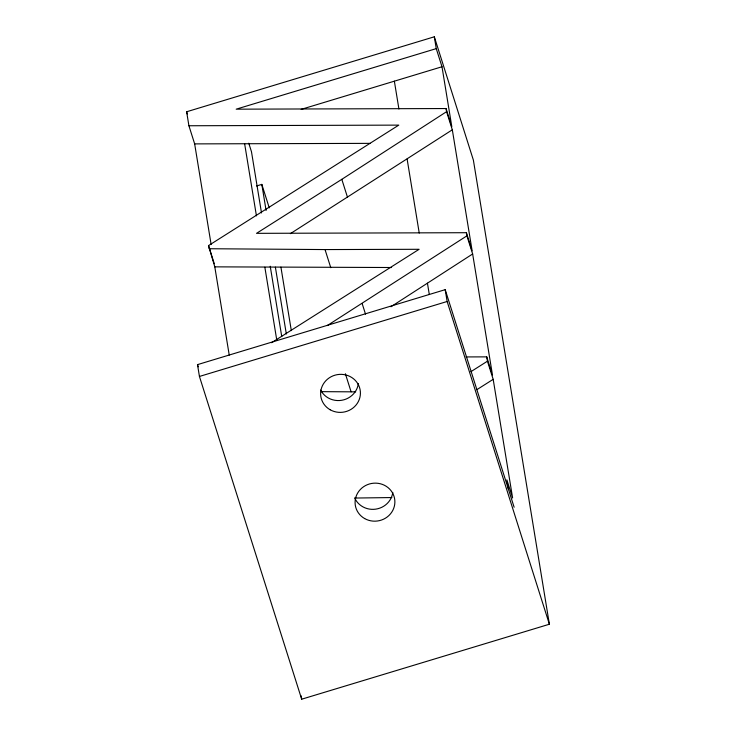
<?xml version="1.0" encoding="UTF-8"?>
<svg xmlns="http://www.w3.org/2000/svg" width="736" height="736" viewBox="0 0 736 736"><rect width="100%" height="100%" fill="white"/><g stroke="black" fill="none" stroke-linecap="round" stroke-linejoin="round"><path stroke-width="1.1" d="M446.577 111.679L452.318 129.812L472.144 250.838L466.394 232.705L256.524 233.34L341.808 179.336L446.577 111.679L446.062 108.542L236.192 109.176L436.255 48.622L434.314 36.8L186.622 111.771L188.913 125.755L194.654 143.888L211.131 244.499M290.37 233.671L452.318 129.812M327.253 325.588L466.909 235.842L466.394 232.705M390.945 306.746L472.65 253.975L466.909 235.842M229.236 355.083L214.792 266.855L208.536 245.594L398.783 125.12L188.913 125.755M271.575 342.709L419.115 249.292L325.027 249.568L209.042 248.731M470.939 371.652L487.434 361.201L486.726 356.868L466.09 356.932M476.799 389.712L493.184 379.334L487.434 361.201M301.153 109.388L441.996 66.755L436.255 48.622M256.533 185.987L261.823 184.386L269.256 207.846M434.314 36.8L473.377 160.098L549.378 624.229L301.686 699.2L199.438 376.455L197.506 364.633L445.197 289.662L514.133 507.242M199.438 376.455L447.138 301.484L445.197 289.662M355.111 498.042L391.865 497.554M194.654 143.888L370.263 143.364M214.792 266.855L391.589 267.518M321.549 391.653L355.7 391.856M446.062 108.542L451.812 126.675L441.996 66.755M486.726 356.868L492.476 375.001L472.65 253.975M447.138 301.484L549.378 624.229M341.808 179.336L347.558 197.469M362.14 303.499L365.525 314.162M325.027 249.568L330.777 267.702M345.368 373.732L351.109 391.865M248.786 143.216L251.482 151.745L261.51 212.962M186.622 111.771L187.312 113.951M208.536 245.594L214.277 263.718M197.506 364.633L198.196 366.813M493.184 379.334L512.615 497.978L506.865 479.844L508.383 489.109M394.358 81.172L398.921 109.011M407.109 159.004L419.235 233.045M427.441 283.176L429.281 294.391M280.922 267.122L291.318 330.611M261.823 184.386L266.092 210.459M275.374 267.14L286.332 334.015M270.232 266.239L281.741 336.527M244.628 143.741L256.441 215.878M264.85 267.223L276.782 340.133M301.125 695.796L301.686 699.2M358.331 383.64A19.927 18.998 -9.3 0 1 341.798 400.274A19.927 18.998 -9.3 0 1 320.666 390.071M392.794 492.43A19.927 18.998 -9.3 0 1 375.737 509.146A19.927 18.998 -9.3 0 1 354.697 497.959M330.206 409.786A19.927 18.998 -9.3 0 0 360.419 393.484A19.927 18.998 -9.3 0 0 330.942 376.832A19.927 18.998 -9.3 0 0 330.206 409.786M364.67 518.576A19.927 18.998 -9.3 0 0 394.882 502.274A19.927 18.998 -9.3 0 0 365.406 485.622A19.927 18.998 -9.3 0 0 364.67 518.576"/></g></svg>
